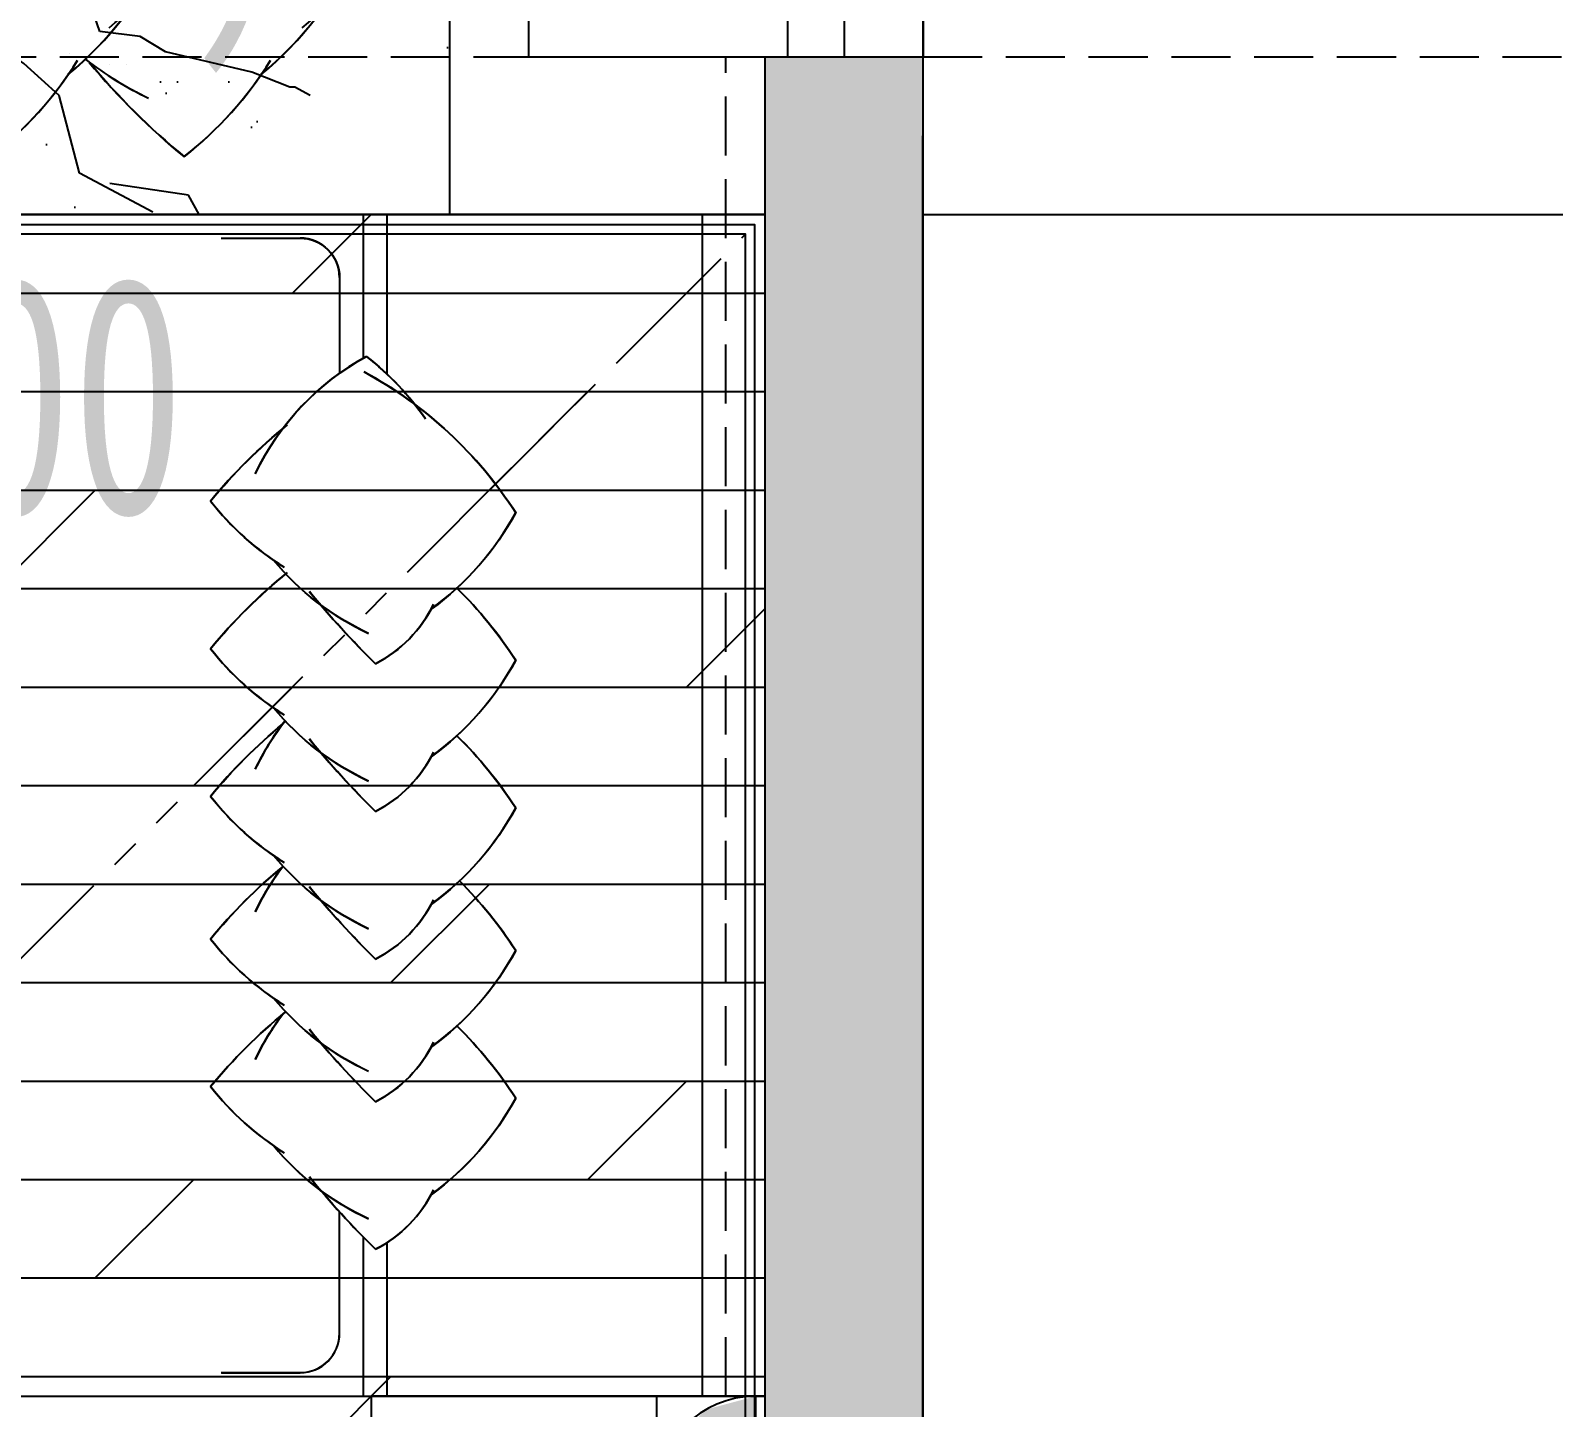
# Model space of a CAD drawing. Header units: millimetres. Extents: x 150839 to 219642, y 49429 to 88695.
# Drawn here: x 166450 to 168382, y 84981 to 86729 of the extents above; entities that cross this region are included whole.
import ezdxf
from ezdxf.lldxf.tags import DXFTag
from ezdxf.xclip import XClip

# ---------------------------------------------------------------- set-up
doc = ezdxf.new("R2010")
doc.units = ezdxf.units.MM
doc.header["$LTSCALE"] = 300
doc.header["$XCLIPFRAME"] = 0
for name, pattern in [('DASH', [0.35, 0.25, -0.1]), ('HIDDEN2', [0.1875, 0.125, -0.0625]), ('PHANTOM2', [1.25, 0.625, -0.125, 0.125, -0.125, 0.125, -0.125])]:
    doc.linetypes.add(name, pattern=pattern)
doc.layers.get('0').update_dxf_attribs({"color": 97})
doc.layers.get('DEFPOINTS').update_dxf_attribs({"color": 217, "linetype": 'HIDDEN2'})
for name, color, linetype in [('00-墙填充', 8, 'Continuous'), ('00-墙实线', 6, 'Continuous'), ('00-墙虚线-下层', 6, 'DASH'), ('00-梁实线', 2, 'Continuous'), ('00-梁编号', 2, 'Continuous'), ('00-梁虚线', 4, 'DASH'), ('C天-CEIL', 1, 'Continuous'), ('C天-LITEDIM', 3, 'Continuous'), ('E_detail', 125, 'Continuous'), ('EQUIP-动力', 1, 'Continuous'), ('F平-FLOOR1', 1, 'Continuous'), ('P平-FURN1', 1, 'Continuous'), ('WALL', 4, 'Continuous'), ('WINDOW', 2, 'Continuous')]:
    doc.layers.add(name, color=color, linetype=linetype)
doc.layers.add('PUB_HATCH', color=8, linetype='Continuous', lineweight=0)
doc.styles.add('A10-2栋平面_SEN20RSI$0$DIM_FONT', font='SIMPLEX.shx', dxfattribs={"width": 0.7, "bigfont": 'hztxt.shx'})
doc.styles.add('A10-2栋平面_SEN20RSI$0$STANDARD', font='txt4.shx', dxfattribs={"bigfont": 'fstxt.shx'})
doc.styles.get("Standard").update_dxf_attribs({"font": ''})
doc.styles.add('黑体', font='simhei.ttf', dxfattribs={"width": 0.7})
doc.styles.get('Standard').set_extended_font_data('SimSun')
tags = doc.linetypes.add('DASHED2', pattern=[0.375, 0.25, -0.125]).pattern_tags.tags
tags[6:7] = [DXFTag(74, 4), DXFTag(75, 0), DXFTag(340, '0'), DXFTag(46, 1.0), DXFTag(50, 0.0), DXFTag(44, 0.0), DXFTag(45, 0.0)]
tags[4:5] = [DXFTag(74, 4), DXFTag(75, 0), DXFTag(340, '0'), DXFTag(46, 1.0), DXFTag(50, 0.0), DXFTag(44, 0.0), DXFTag(45, 0.0)]

# ---------------------------------------------------------------- blocks, each defined once
blk = doc.blocks.new('df')
at = {"layer": '00-墙填充'}
blk.add_hatch(color=8, dxfattribs=at).paths.add_polyline_path([(928389.9, 64029.7), (927889.9, 64029.7), (927889.9, 64229.7), (928389.9, 64229.7), (928389.9, 67029.7), (928589.9, 67029.7), (928589.9, 64029.7)])
at = {"layer": '00-墙实线', "color": 8, "linetype": 'ByBlock'}
for p, q in [((928389.9, 64229.7), (928389.9, 67029.7)), ((928389.9, 67029.7), (928589.9, 67029.7)), ((928589.9, 67029.7), (928589.9, 64029.7))]:
    blk.add_line(p, q, dxfattribs=at)
at = {"layer": '00-墙虚线-下层', "color": 8}
for p, q in [((928339.9, 64279.7), (928339.9, 67029.7)), ((928339.9, 67029.7), (928589.9, 67029.7)), ((928589.9, 67029.7), (928589.9, 64029.7))]:
    blk.add_line(p, q, dxfattribs=at)
at = {"layer": '00-梁实线', "color": 8}
for p, q in [((928590.1, 67929.9), (928590.1, 67029.9)), ((928339.9, 66829.7), (925839.9, 66829.7)), ((928590.1, 66829.9), (932589.9, 66829.7))]:
    blk.add_line(p, q, dxfattribs=at)
at = {"layer": '00-梁虚线', "color": 8}
for p, q in [((928418.4, 67029.7), (928418.4, 67929.9)), ((925814.9, 67029.7), (928389.9, 67029.7)), ((928590.1, 67029.9), (932589.9, 67029.7))]:
    blk.add_line(p, q, dxfattribs=at)
at = {"layer": '00-梁编号', "color": 8, "ltscale": 3000, "style": '黑体', "width": 0.7}
for s, p in [(' (+0.500)', (926510.6, 67089.5)), ('200x1200', (926510.6, 66450.8))]:
    blk.add_text(s, height=300, rotation=359.9972, dxfattribs=at).set_placement(p)
blk = doc.blocks.new('A$C24845071')
at = {"ltscale": 0.8}
for p, q in [((1500, 1920), (0, 1920)), ((202.2, 1490), (0, 1490)), ((1500, 1490), (1317.5, 1490))]:
    blk.add_line(p, q, dxfattribs=at)
at = {"color": 253, "ltscale": 0.8}
for p, q in [((194.9, 1520), (0, 1520)), ((1500, 1520), (1297.5, 1520))]:
    blk.add_line(p, q, dxfattribs=at)
at = {"color": 1, "ltscale": 0.8}
blk.add_lwpolyline([(0, 0), (0, 2000), (1500, 2000), (1500, 0)], close=True, dxfattribs=at)
at = {"color": 253, "ltscale": 0.8}
for points in [[(30, 1310), (30, 1410, -0.414214), (80, 1460), (234, 1460)], [(1470, 1310), (1470, 1410, 0.414214), (1420, 1460), (1298.4, 1460)]]:
    blk.add_lwpolyline(points, format="xyb", dxfattribs=at)
for centre, radius, start, end in [((555.8, 1357.2), 371.4, 118.5356, 143.8686), ((91.1, 1237.1), 530.8, 44.4472, 57.2264), ((743.1, 1357.2), 371.4, 118.5356, 143.8686), ((278.4, 1237.1), 530.8, 44.9432, 57.2264), ((924.2, 1357.2), 371.4, 118.5356, 143.8686), ((459.4, 1237.1), 530.8, 44.4405, 57.2264), ((1111.6, 1357.2), 371.4, 118.5356, 143.8686), ((646.8, 1237.1), 530.8, 44.4405, 57.2264), ((1299, 1357.2), 371.4, 118.5356, 143.8686), ((834.2, 1237.1), 530.8, 28.612, 57.2264), ((335.3, 1428.8), 167.4, 115.9787, 152.688), ((522.6, 1428.8), 167.4, 115.9787, 152.688), ((703.7, 1428.8), 167.4, 115.9787, 152.688), ((891.1, 1428.8), 167.4, 115.9787, 152.688), ((1078.5, 1428.8), 167.4, 115.9787, 152.688), ((1030.4, 1267.3), 367.8, 38.0968, 55.1579), ((993.9, 2296.4), 1130, 224.4072, 230.7213), ((537.6, 1641.5), 344.3, 204.8445, 230.3975), ((1181.2, 2296.4), 1130, 224.4072, 230.7213), ((724.9, 1641.5), 344.3, 204.8445, 230.3975), ((1362.2, 2296.4), 1130, 224.4072, 230.7213), ((906, 1641.5), 344.3, 204.8445, 230.3975), ((1549.6, 2296.4), 1130, 224.4072, 230.7213), ((1093.4, 1641.5), 344.3, 204.8445, 230.3975), ((1737, 2296.4), 1130, 224.4072, 230.7213), ((1280.8, 1641.5), 344.3, 204.8445, 230.3975), ((1028.4, 1653), 331.9, 295.4078, 331.4124), ((-48.5, 1831.4), 693.8, 309.5298, 320.6597), ((507.2, 1831.4), 693.8, 309.5298, 320.8895), ((694.6, 1831.4), 693.8, 309.5298, 320.8895), ((620.9, 1585), 367.8, 212.0488, 231.7265), ((285.2, 1653), 331.9, 295.4078, 307.0341), ((808.2, 1585), 367.8, 212.0488, 231.7265), ((138.8, 1831.4), 693.8, 309.5298, 320.305), ((472.6, 1653), 331.9, 295.4078, 307.0341), ((989.2, 1585), 367.8, 212.0488, 231.7265), ((319.8, 1831.4), 693.8, 309.5298, 320.2796), ((653.6, 1653), 331.9, 295.4078, 307.8474), ((1176.6, 1585), 367.8, 212.0488, 231.7265), ((1364, 1585), 367.8, 212.0488, 231.7265)]:
    blk.add_arc(centre, radius, start, end, dxfattribs=at)
blk = doc.blocks.new('htrwr')
at = {"ltscale": 0.8}
for p, q in [((162061.4, 80304.6), (160561.4, 80304.6)), ((160763.6, 79874.6), (160561.4, 79874.6)), ((162061.4, 79874.6), (161878.9, 79874.6))]:
    blk.add_line(p, q, dxfattribs=at)
at = {"color": 253, "ltscale": 0.8}
for p, q in [((160756.3, 79904.6), (160561.4, 79904.6)), ((162061.4, 79904.6), (161859, 79904.6))]:
    blk.add_line(p, q, dxfattribs=at)
at = {"color": 1, "ltscale": 0.8}
blk.add_lwpolyline([(160561.4, 78384.6), (160561.4, 80384.6), (162061.4, 80384.6), (162061.4, 78384.6)], close=True, dxfattribs=at)
at = {"color": 253, "ltscale": 0.8}
for points in [[(160591.4, 79694.6), (160591.4, 79794.6, -0.414214), (160641.4, 79844.6), (160795.4, 79844.6)], [(162031.4, 79694.6), (162031.4, 79794.6, 0.414214), (161981.4, 79844.6), (161859.8, 79844.6)]]:
    blk.add_lwpolyline(points, format="xyb", dxfattribs=at)
for centre, radius, start, end in [((161117.3, 79741.8), 371.4, 118.5356, 143.8686), ((160652.5, 79621.7), 530.8, 44.4472, 57.2264), ((161304.6, 79741.8), 371.4, 118.5356, 143.8686), ((160839.8, 79621.7), 530.8, 44.9432, 57.2264), ((161485.6, 79741.8), 371.4, 118.5356, 143.8686), ((161020.9, 79621.7), 530.8, 44.4405, 57.2264), ((161673, 79741.8), 371.4, 118.5356, 143.8686), ((161208.3, 79621.7), 530.8, 44.4405, 57.2264), ((161860.4, 79741.8), 371.4, 118.5356, 143.8686), ((161395.7, 79621.7), 530.8, 28.612, 57.2264), ((160896.7, 79813.4), 167.4, 115.9787, 152.688), ((161084.1, 79813.4), 167.4, 115.9787, 152.688), ((161265.1, 79813.4), 167.4, 115.9787, 152.688), ((161452.5, 79813.4), 167.4, 115.9787, 152.688), ((161639.9, 79813.4), 167.4, 115.9787, 152.688), ((161591.8, 79651.8), 367.8, 38.0968, 55.1579), ((161555.3, 80681), 1130, 224.4072, 230.7213), ((161099, 80026), 344.3, 204.8445, 230.3975), ((161742.6, 80681), 1130, 224.4072, 230.7213), ((161286.3, 80026), 344.3, 204.8445, 230.3975), ((161923.6, 80681), 1130, 224.4072, 230.7213), ((161467.4, 80026), 344.3, 204.8445, 230.3975), ((162111.1, 80681), 1130, 224.4072, 230.7213), ((161654.8, 80026), 344.3, 204.8445, 230.3975), ((162298.5, 80681), 1130, 224.4072, 230.7213), ((161842.2, 80026), 344.3, 204.8445, 230.3975), ((161589.8, 80037.5), 331.9, 295.4078, 331.4124), ((161068.7, 80216), 693.8, 309.5298, 320.8895), ((161256.1, 80216), 693.8, 309.5298, 320.8895), ((161182.3, 79969.6), 367.8, 212.0488, 231.7265), ((160512.9, 80216), 693.8, 309.5298, 320.6597), ((160846.7, 80037.5), 331.9, 295.4078, 307.0341), ((161369.6, 79969.6), 367.8, 212.0488, 231.7265), ((160700.2, 80216), 693.8, 309.5298, 320.305), ((161034, 80037.5), 331.9, 295.4078, 307.0341), ((161550.6, 79969.6), 367.8, 212.0488, 231.7265), ((160881.3, 80216), 693.8, 309.5298, 320.2796), ((161215, 80037.5), 331.9, 295.4078, 307.8474), ((161738, 79969.6), 367.8, 212.0488, 231.7265), ((161925.4, 79969.6), 367.8, 212.0488, 231.7265)]:
    blk.add_arc(centre, radius, start, end, dxfattribs=at)
at = {"layer": 'P平-FURN1'}
blk.add_blockref('A$C24845071', (160561.4, 78384.6), dxfattribs=at)
blk = doc.blocks.new('A$C0CDF6DB8')
at = {"color": 253, "ltscale": 0.8}
for p, q in [((250, 35.9), (250, 464.1)), ((449.2, 250), (50.8, 250))]:
    blk.add_line(p, q, dxfattribs=at)
at = {"color": 1, "ltscale": 0.8}
blk.add_lwpolyline([(500, 500), (0, 500), (0, 0), (500, 0)], close=True, dxfattribs=at)
at = {"color": 253, "ltscale": 0.8}
for points in [[(97.6, 471.4), (67.9, 471.4, 0.414214), (28.6, 432.1), (28.6, 366.7)], [(402.4, 471.4), (432.1, 471.4, -0.414214), (471.4, 432.1), (471.4, 366.7)], [(97.6, 28.6), (67.9, 28.6, -0.414214), (28.6, 67.9), (28.6, 133.3)], [(402.4, 28.6), (432.1, 28.6, 0.414214), (471.4, 67.9), (471.4, 133.3)]]:
    blk.add_lwpolyline(points, format="xyb", dxfattribs=at)
at = {"ltscale": 0.8}
blk.add_circle((250, 250), 143.3, dxfattribs=at)
at = {"color": 253, "ltscale": 0.8}
blk.add_circle((250, 250), 107.5, dxfattribs=at)
blk = doc.blocks.new('rgre')
at = {"layer": 'P平-FURN1', "color": 250, "ltscale": 0.4}
for centre, radius, start, end in [((149540.4, 117867.1), 637, 122.7736, 151.388), ((148982.7, 118011.2), 445.7, 36.1314, 61.4644), ((149765.3, 117867.1), 637, 122.7736, 135.5595), ((149207.6, 118011.2), 445.7, 36.1314, 61.4644), ((149990.2, 117867.1), 637, 122.7736, 135.5595), ((149432.5, 118011.2), 445.7, 36.1314, 61.4644), ((149247.3, 118097.1), 200.9, 27.312, 64.0213), ((149472.2, 118097.1), 200.9, 27.312, 64.0213), ((149472.2, 118097.1), 200.9, 27.312, 64.0213), ((149697.1, 118097.1), 200.9, 27.312, 64.0213), ((149697.1, 118097.1), 200.9, 27.312, 64.0213), ((149305, 117903.2), 441.3, 124.8421, 141.9032), ((148457.1, 119138.2), 1356.1, 309.2787, 315.5928), ((148681.9, 119138.2), 1356.1, 309.2787, 315.5928), ((148681.9, 119138.2), 1356.1, 309.2787, 315.5928), ((148906.8, 119138.2), 1356.1, 309.2787, 315.5928), ((148906.8, 119138.2), 1356.1, 309.2787, 315.5928), ((149307.4, 118366.1), 398.2, 208.5876, 244.5922), ((149004.6, 118352.3), 413.1, 309.6025, 335.1555), ((149229.5, 118352.3), 413.1, 309.6025, 335.1555), ((149454.3, 118352.3), 413.1, 309.6025, 335.1555), ((149707.9, 118580.2), 832.6, 219.1105, 230.4702), ((148904.7, 118284.5), 441.3, 308.2735, 327.9512), ((149532.3, 118366.1), 398.2, 232.1526, 244.5922), ((149932.8, 118580.2), 832.6, 219.7204, 230.4702), ((149129.5, 118284.5), 441.3, 308.2735, 327.9512), ((149757.2, 118366.1), 398.2, 232.1526, 244.5922), ((150157.7, 118580.2), 832.6, 219.7204, 230.4702), ((149354.4, 118284.5), 441.3, 308.2735, 327.9512)]:
    blk.add_arc(centre, radius, start, end, dxfattribs=at)
blk = doc.blocks.new('htrwhth4w')
at = {"layer": 'EQUIP-动力', "color": 250, "linetype": 'DASHED2'}
for p, q in [((209512.9, 86494.7), (207512.9, 86494.7)), ((209002.9, 86494.7), (209002.9, 86312.2)), ((209032.9, 86494.7), (209032.9, 86292.2)), ((209432.9, 86494.7), (209432.9, 84994.7)), ((209512.9, 84994.7), (209512.9, 86494.7)), ((208822.9, 86464.7), (208922.9, 86464.7)), ((208972.9, 86414.7), (208972.9, 86293.1)), ((208972.9, 85074.7), (208972.9, 85228.6)), ((209002.9, 85196.9), (209002.9, 84994.7)), ((209032.9, 85189.6), (209032.9, 84994.7)), ((208822.9, 85024.7), (208922.9, 85024.7)), ((207512.9, 84994.7), (209512.9, 84994.7)), ((209012.9, 84994.7), (209012.9, 84494.7)), ((209512.9, 84994.7), (209012.9, 84994.7)), ((209512.9, 84494.7), (209512.9, 84994.7))]:
    blk.add_line(p, q, dxfattribs=at)
for centre, radius, start, end in [((208342, 87019.2), 449.9, 309.6025, 335.1555), ((208586.9, 87019.2), 449.9, 309.6025, 335.1555), ((208233.2, 86945.4), 480.6, 308.2735, 327.9512), ((208916.7, 87034.2), 433.7, 232.1526, 244.5922), ((209352.9, 87267.4), 906.7, 219.7204, 230.4702), ((208478.1, 86945.4), 480.6, 308.2735, 327.9512), ((208922.9, 86414.7), 50, 0, 90), ((209165.9, 86023.1), 331.9, 118.5876, 154.5922), ((208780.2, 86025.1), 367.8, 34.8421, 51.9032), ((208750.1, 85828.9), 530.8, 32.7736, 61.388), ((209344.3, 85689.3), 693.8, 129.1105, 140.4702), ((209097.9, 86358.7), 367.8, 218.2735, 237.9512), ((208870.1, 86293.7), 371.4, 306.1314, 331.4644), ((209154.4, 86275.4), 344.3, 219.6025, 245.1555), ((209344.3, 85501.9), 693.8, 129.1105, 140.4702), ((208750.1, 85641.5), 530.8, 32.7736, 45.5595), ((209809.3, 86731.7), 1130, 219.2787, 225.5928), ((208941.8, 86073.2), 167.4, 297.312, 334.0213), ((209097.9, 86171.3), 367.8, 218.2735, 237.9512), ((208870.1, 86106.3), 371.4, 306.1314, 331.4644), ((209154.4, 86088), 344.3, 219.6025, 245.1555), ((209344.3, 85314.5), 693.8, 129.7204, 140.4702), ((209165.9, 85648.3), 331.9, 142.1526, 154.5922), ((209809.3, 86544.3), 1130, 219.2787, 225.5928), ((208750.1, 85454.1), 530.8, 32.7736, 45.5595), ((208941.8, 85885.7), 167.4, 297.312, 334.0213), ((209097.9, 85983.9), 367.8, 218.2735, 237.9512), ((208870.1, 85918.9), 371.4, 306.1314, 331.4644), ((209154.4, 85900.6), 344.3, 219.6025, 245.1555), ((209344.3, 85133.4), 693.8, 129.695, 140.4702), ((209165.9, 85467.2), 331.9, 142.9659, 154.5922), ((209809.3, 86356.9), 1130, 219.2787, 225.5928), ((208750.1, 85273.1), 530.8, 32.7736, 45.0568), ((208941.8, 85698.3), 167.4, 297.312, 334.0213), ((209097.9, 85802.8), 367.8, 218.2735, 237.9512), ((208870.1, 85737.8), 371.4, 306.1314, 331.4644), ((209154.4, 85719.6), 344.3, 219.6025, 245.1555), ((209344.3, 84946.1), 693.8, 129.3403, 140.4702), ((209165.9, 85279.9), 331.9, 142.9659, 154.5922), ((209809.3, 86175.8), 1130, 219.2787, 225.5928), ((208750.1, 85085.7), 530.8, 32.7736, 45.5528), ((208941.8, 85517.3), 167.4, 297.312, 334.0213), ((209097.9, 85615.5), 367.8, 218.2735, 237.9512), ((208870.1, 85550.5), 371.4, 306.1314, 331.4644), ((209154.4, 85532.3), 344.3, 219.6025, 245.1555), ((209809.3, 85988.5), 1130, 219.2787, 225.5928), ((208941.8, 85330), 167.4, 297.312, 334.0213), ((208922.9, 85074.7), 50, 270, 0)]:
    blk.add_arc(centre, radius, start, end, dxfattribs=at)
at = {"layer": 'EQUIP-动力', "color": 250, "linetype": 'DASHED2', "flags": 9}
for tag, style, width in [('XSIZE', 'A10-2栋平面_SEN20RSI$0$STANDARD', 0.8), ('YSIZE', 'A10-2栋平面_SEN20RSI$0$STANDARD', 0.8), ('XSIZE', 'A10-2栋平面_SEN20RSI$0$DIM_FONT', 0.7), ('YSIZE', 'A10-2栋平面_SEN20RSI$0$DIM_FONT', 0.7)]:
    blk.add_attdef(tag, (209413, 80718.7), '', height=0.5, rotation=0.0069, dxfattribs=dict(at, style=style, width=width))
blk = doc.blocks.new('$equip$00001237')
at = {"layer": 'EQUIP-动力'}
for p, q in [((-0.5, 1.05), (-0.5, 1)), ((0.5, 1.05), (0.5, 1)), ((-0.5, 1), (0.5, 1)), ((0.5, 0.5), (-0.5, 0.5)), ((0, 0.5), (0, 0))]:
    blk.add_line(p, q, dxfattribs=at)
blk.add_arc((0, 1), 0.5, 180, 0, dxfattribs=at)
for p in [(0, 1), (-0.5, 0.5), (0.5, 0.5), (0, 0)]:
    blk.add_point(p, dxfattribs=at)
for points in [[(0.433, 0.75), (-0.433, 0.75), (0.5, 1), (-0.5, 1)], [(0.25, 0.567), (-0.25, 0.567), (0.433, 0.75), (-0.433, 0.75)], [(0, 0.5), (0, 0.5), (0.25, 0.567), (-0.25, 0.567)]]:
    blk.add_solid(points, dxfattribs=at)
at = {"layer": 'EQUIP-动力', "flags": 9}
blk.add_attdef('A', (0, 0), '', height=0.00002, dxfattribs=at)
blk = doc.blocks.new('A$C26043CBD')
at = {"layer": 'PUB_HATCH'}
blk.add_hatch(color=256, dxfattribs=at).paths.add_polyline_path([(15300, 35000), (15100, 35000), (15100, 32200), (14600, 32200), (14600, 32000), (15100, 32000), (15300, 32000)])
at = {"layer": '00-墙实线', "linetype": 'ByBlock'}
blk.add_lwpolyline([(15100, 32000), (14600, 32000), (14600, 32200), (15100, 32200), (15100, 35000), (15300, 35000), (15300, 32000)], close=True, dxfattribs=at)
blk = doc.blocks.new('rtwhrwg')
at = {"layer": 'PUB_HATCH'}
blk.add_hatch(color=256, dxfattribs=at).paths.add_polyline_path([(151126.6, 86694.9), (150926.6, 86694.9), (150926.6, 83894.9), (150426.6, 83894.9), (150426.6, 83694.9), (150926.6, 83694.9), (151126.6, 83694.9)])
at = {"layer": '00-墙实线', "linetype": 'ByBlock'}
blk.add_lwpolyline([(150926.6, 83694.9), (150426.6, 83694.9), (150426.6, 83894.9), (150926.6, 83894.9), (150926.6, 86694.9), (151126.6, 86694.9), (151126.6, 83694.9)], close=True, dxfattribs=at)
at = {"layer": 'WALL'}
for p, q in [((151126.6, 87594.9), (151126.6, 86594.9)), ((151026.6, 87494.9), (151026.6, 86694.9)), ((150626.6, 86694.9), (150626.6, 87194.9)), ((150526.6, 86494.9), (150526.6, 87094.9))]:
    blk.add_line(p, q, dxfattribs=at)
at = {"layer": 'WALL', "linetype": 'ByBlock'}
for p, q in [((150626.6, 86694.9), (151026.6, 86694.9)), ((151126.6, 84494.9), (151126.6, 86594.9)), ((150526.6, 86494.9), (150926.6, 86494.9)), ((150926.6, 84394.9), (150926.6, 86494.9))]:
    blk.add_line(p, q, dxfattribs=at)
at = {"layer": 'WINDOW'}
blk.add_line((148326.6, 86494.9), (150526.6, 86494.9), dxfattribs=at)
ref = blk.add_blockref('A$C26043CBD', (135826.6, 51694.9))
XClip(ref).set_block_clipping_path([(5323.565745626, 36424.6593090541), (5343.260554382, 28138.7393014318), (11959.7920761615, 25127.4660112042), (16626.8143280208, 25540.778666953), (16272.3546851448, 36424.6593090541)])

msp = doc.modelspace()

# ---------------------------------------------------------------- hatches: boundary and pattern name
at = {"layer": 'F平-FLOOR1', "linetype": 'ByBlock', "ltscale": 0.5}
h = msp.add_hatch(dxfattribs=at)
h.set_pattern_fill('大理石', color=8, scale=150, angle=90, style=0)
h.set_pattern_definition([(131.987, (164730.3, 86869.92), (-675, 900), [14.415, -3012.65]), (158.1986, (164752.8, 86655.636), (-1350, 450), [51.93, -3583.06]), (150.9454, (164778.52, 86644.92), (-675, 450), [22.06, -4610.97]), (180, (164759.23, 86655.64), (6e-14, 450), [6.43, -668.57]), (161.565, (164743.16, 86865.64), (-675, 9e-07), [13.55, -1409.47]), (261.4692, (164743.16, 86865.636), (-4e-06, -450), [21.67, -4528.675]), (169.2157, (164784.947, 86835.636), (-2700, 450), [45.81, -4764.14]), (152.133, (164579.232, 86497.064), (-3375.00001, 1799.99998), [105.442, -22037.347]), (90, (164480.27, 86503.54), (-675, 4e-14), [0, -450]), (154.9831, (164357.447, 86794.92), (-2025, 900), [70.94, -7377.884]), (171.4391, (164624.232, 86968.493), (-6074.99996, 900), [100.766, -21060.003]), (172.875, (164563.16, 86719.921), (-3375, 449.99997), [51.829, -10832.22]), (166.7595, (164704.59, 86674.921), (-2025, 450), [112.27, -11676.098]), (90, (164704.26, 86604.8), (-675, 4e-14), [0, -450]), (90, (164711.5, 86612), (-675, 4e-14), [0, -450]), (90, (164675.36, 86662.6), (-675, 4e-14), [0, -450]), (90, (164595.9, 86648.15), (-675, 4e-14), [0, -450]), (149.0362, (164595.304, 86700.636), (-675, 449.99996), [37.485, -7834.3]), (90, (164564.4, 86719.9), (-675, 4e-14), [0, -450]), (90, (164588.65, 86662.6), (-675, 4e-14), [0, -450]), (90, (164545.3, 86684.3), (-675, 4e-14), [0, -450]), (90, (164610.3, 86662.6), (-675, 4e-14), [0, -450]), (140.1944, (164656.375, 86923.49), (-675, 450), [16.736, -3497.876]), (180, (164675.66, 86923.5), (6e-14, 450), [19.29, -655.71]), (133.6678, (164698.16, 86899.92), (-1350, 1350), [32.586, -6810.52]), (180, (164704.6, 86899.9), (6e-14, 450), [6.43, -668.57]), (129.8056, (164720.66, 86880.636), (-675, 900), [25.104, -5246.814]), (90, (164675.36, 86814.45), (-675, 4e-14), [0, -450]), (90, (164655, 86924.5), (-675, 4e-14), [0, -450]), (90, (164655, 86924.5), (-675, 4e-14), [0, -450]), (119.3578, (164643.52, 86934.21), (-675, 1350), [39.338, -4091.113]), (90, (164610.3, 86922.9), (-675, 4e-14), [0, -450]), (236.31, (164357.447, 86794.92), (-675, -900), [46.357, -4821.137]), (98.1301, (164447.447, 86745.636), (-675, 4499.99997), [45.457, -9500.485]), (137.8624, (164460.304, 86644.921), (-2025, 1800), [60.685, -12683.137]), (104.6209, (164486.018, 86546.35), (-675.00003, 2700), [101.87, -10594.507]), (90, (164444.14, 86583.1), (-675, 4e-14), [0, -450]), (108.435, (164511.73, 86726.35), (-675, 1800), [20.33, -4248.746]), (106.699, (164505.3, 86745.64), (-4e-05, 450), [11.186, -2337.88]), (191.0937, (164502.09, 86756.35), (-4724.99996, -900), [55.683, -11637.824]), (90, (164473.04, 86698.8), (-675, 4e-14), [0, -450]), (90, (164446.2, 86745.4), (-675, 4e-14), [0, -450]), (90, (164523.6, 86684.3), (-675, 4e-14), [0, -450]), (90, (164379.1, 86626.46), (-675, 4e-14), [0, -450]), (90, (164408, 86604.8), (-675, 4e-14), [0, -450]), (134.1449, (164367.09, 86719.921), (-1350, 1350), [50.766, -10610.056]), (144.5829, (164415.304, 86685.636), (-675, 450), [59.162, -12364.832]), (90, (164366.64, 86720.5), (-675, 4e-14), [0, -450]), (90, (164400.8, 86655.4), (-675, 4e-14), [0, -450]), (90, (164366.64, 86720.5), (-675, 4e-14), [0, -450]), (90, (164416.35, 86685.7), (-675, 4e-14), [0, -450]), (165.0686, (164441.02, 86790.64), (-2025, 450), [16.633, -3476.306]), (180, (164424.95, 86794.9), (6e-14, 450), [67.5, -607.5]), (140.1944, (164142.09, 86874.21), (-675, 450), [16.736, -3497.876]), (90, (164285.2, 86749.4), (-675, 4e-14), [0, -450]), (90, (164292.4, 86763.84), (-675, 4e-14), [0, -450]), (90, (164277.95, 86706), (-675, 4e-14), [0, -450]), (90, (164198.47, 86778.3), (-675, 4e-14), [0, -450]), (143.1301, (164238.52, 86824.92), (-675, 450), [32.143, -6717.857]), (180, (164293.16, 86824.9), (6e-14, 450), [54.64, -620.36]), (90, (164292.1, 86825), (-675, 4e-14), [0, -450]), (113.1986, (164148.52, 86859.21), (-675, 1350), [16.32, -3410.78]), (156.0375, (164158.16, 86854.92), (-1350, 450), [10.55, -2205.44]), (156.0375, (164167.8, 86850.64), (-1350, 450), [10.55, -2205.44]), (171.8699, (164212.804, 86844.207), (-3375, 450), [45.457, -9500.485]), (180, (164129.23, 86884.9), (6e-14, 450), [16.07, -658.93]), (90, (164106.7, 86835.5), (-675, 4e-14), [0, -450])])
h.paths.add_polyline_path([(166981.8, 86494.9), (166981.8, 87094.9), (166981.7, 87094.9), (164981.7, 87094.9), (164781.7, 87094.9), (164781.7, 86694.9), (164781.8, 86694.9), (164781.8, 86494.9)])
at = {"layer": 'F平-FLOOR1'}
h = msp.add_hatch(dxfattribs=at)
h.set_pattern_fill('DOLMIT', color=8, scale=500, style=0)
h.set_pattern_definition([(0, (164781.73, 82394.92), (0, 125), []), (45, (164781.73, 82394.92), (-250, 250), [176.777, -353.554])])
h.paths.add_polyline_path([(167381.7, 86494.9), (164781.8, 86494.9), (164781.8, 83094.9), (164781.7, 82394.9), (164806.7, 82394.9), (165781.7, 82394.9), (165781.7, 83894.9), (167381.7, 83894.9)])

# ---------------------------------------------------------------- linework, layer by layer
at = {"layer": 'C天-CEIL'}
msp.add_line((164781.8, 86494.9), (166981.8, 86494.9), dxfattribs=at)
at = {"layer": 'C天-CEIL', "color": 8}
for points in [[(164781.8, 83894.9), (167381.8, 83894.9), (167381.8, 86494.9), (164781.8, 86494.9)], [(164794.8, 83908), (167368.7, 83908), (167368.7, 86481.9), (164794.8, 86481.9)]]:
    msp.add_lwpolyline(points, close=True, dxfattribs=at)
at = {"layer": 'C天-CEIL', "color": 5}
msp.add_lwpolyline([(164806.6, 83919.8), (167356.9, 83919.8), (167356.9, 86470.1), (164806.6, 86470.1)], close=True, dxfattribs=at)
at = {"layer": 'C天-LITEDIM', "linetype": 'PHANTOM2'}
msp.add_line((164806.6, 83919.8), (167356.9, 86470.1), dxfattribs=at)

# ---------------------------------------------------------------- block references
at = {"layer": 'DEFPOINTS'}
msp.add_blockref('df', (-761008.1, 19665.2), dxfattribs=at)
at = {"layer": 'E_detail'}
msp.add_blockref('rtwhrwg', (16455.1, 0), dxfattribs=at)
at = {"layer": 'EQUIP-动力', "color": 1, "linetype": 'Continuous'}
msp.add_blockref('htrwhth4w', (-42131.2, 0.3), dxfattribs=at)
at = {"layer": 'EQUIP-动力', "xscale": 250.000000000002, "yscale": 250.000000000002, "zscale": 250.000000000002, "rotation": 270.0011847667054}
msp.add_blockref('$equip$00001237', (167119.2, 84869.9), dxfattribs=at)
at = {"layer": 'P平-FURN1', "xscale": 1.08900000000036, "yscale": 1.08900000000036, "zscale": 1.08900000000036}
msp.add_blockref('rgre', (3699.9, -41866.4), dxfattribs=at)
at = {"layer": 'P平-FURN1', "xscale": -1, "rotation": 270}
msp.add_blockref('htrwr', (86997.2, -75566.5), dxfattribs=at)
at = {"layer": 'P平-FURN1', "rotation": 90}
msp.add_blockref('A$C0CDF6DB8', (167381.7, 84494.9), dxfattribs=at)

doc.saveas('drawing.dxf')
